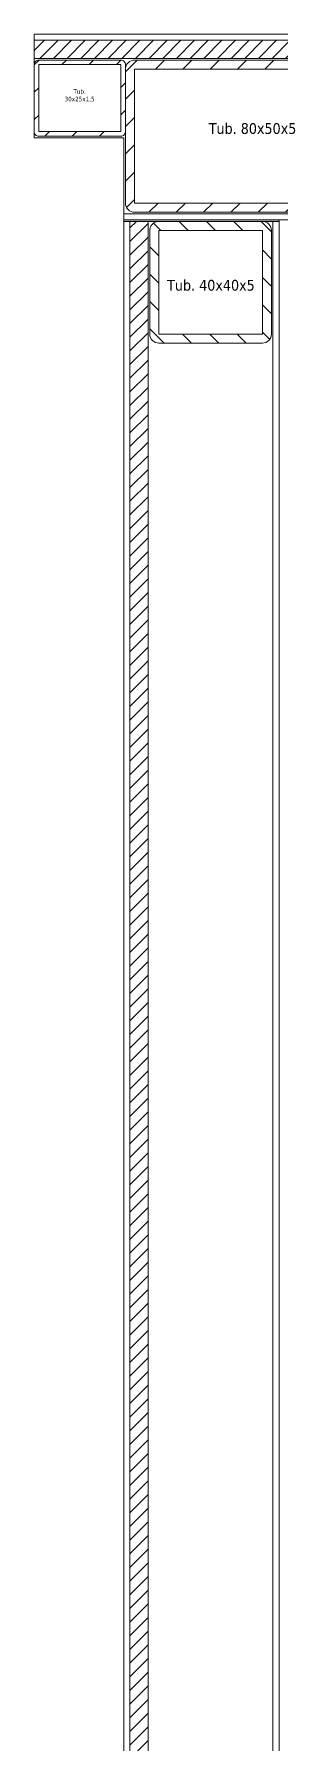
# Model space of a CAD drawing. Header units: millimetres. Extents: x -853320 to 19484, y -510814 to 9708.
# Drawn here: x 3211 to 3292, y 7384 to 7945 of the extents above; entities that cross this region are included whole.
import ezdxf

# ---------------------------------------------------------------- set-up
doc = ezdxf.new("R2010")
doc.units = ezdxf.units.MM
doc.layers.add('F_MULTI laminato OPACO', color=1, linetype='Continuous', lineweight=5)
doc.layers.add('F_RIV.to PARETI e SOFFITTO_slider', color=7, linetype='Continuous', lineweight=5)
doc.layers.add('F_PARETI_slider', color=1, linetype='Continuous', lineweight=5, true_color=0xff0000)
doc.styles.add('Tahoma', font='tahoma.ttf')

# ---------------------------------------------------------------- blocks, each defined once
blk = doc.blocks.new('RIV.to_pareti e soffitto_slider_bagno_camera doppia_rev.01_pianta')
at = {"layer": 'F_MULTI laminato OPACO', "color": 3}
blk.add_lwpolyline([(20001.13, 21800.66), (17187.13, 21800.66), (17187.13, 22976.66), (20001.13, 22976.66)], close=True, dxfattribs=at)
blk = doc.blocks.new('SLIDER piccola_lato cucina_pianta_rev.01')
at = {"linetype": 'Continuous', "lineweight": 9}
h = blk.add_hatch(dxfattribs=at)
h.set_pattern_fill('ANSI31', color=34, style=0)
h.paths.add_polyline_path([(277096.48, -71539.85), (278831.48, -71539.85), (278831.48, -71545.85), (277096.48, -71545.85)])
at = {"lineweight": 9}
h = blk.add_hatch(dxfattribs=at)
h.set_pattern_fill('ANSI31', color=1, scale=2)
h.set_pattern_definition([(45, (-185010.078, -34977.199), (-4.49012806, 4.49012806), [])])
edge = h.paths.add_edge_path()
edge.add_line((277096.48, -71547.85), (277096.48, -71569.85))
edge.add_arc((277097.98, -71569.85), 1.5, 180, 270)
edge.add_line((277097.98, -71571.35), (277124.98, -71571.35))
edge.add_arc((277124.98, -71569.85), 1.5, 270, 360)
edge.add_line((277126.48, -71569.85), (277126.48, -71547.85))
edge.add_arc((277124.98, -71547.85), 1.5, 0, 90)
edge.add_line((277124.98, -71546.35), (277097.98, -71546.35))
edge.add_arc((277097.98, -71547.85), 1.5, 90, 180)
h.paths.add_polyline_path([(277097.98, -71547.85), (277097.98, -71569.85), (277124.98, -71569.85), (277124.98, -71547.85)], flags=16)
h = blk.add_hatch(dxfattribs=at)
h.set_pattern_fill('ANSI31', color=1, scale=2)
h.set_pattern_definition([(45, (-185010.078, -35691.959), (-4.49012806, 4.49012806), [])])
edge = h.paths.add_edge_path()
edge.add_line((277126.48, -71549.35), (277126.48, -71593.35))
edge.add_arc((277129.48, -71593.35), 3, 180, 270)
edge.add_line((277129.48, -71596.35), (277203.48, -71596.35))
edge.add_arc((277203.48, -71593.35), 3, 270, 360)
edge.add_line((277206.48, -71593.35), (277206.48, -71549.35))
edge.add_arc((277203.48, -71549.35), 3, 0, 90)
edge.add_line((277203.48, -71546.35), (277129.48, -71546.35))
edge.add_arc((277129.48, -71549.35), 3, 90, 180)
h.paths.add_polyline_path([(277129.48, -71549.35), (277129.48, -71593.35), (277203.48, -71593.35), (277203.48, -71549.35)], flags=16)
at = {"linetype": 'ByBlock', "lineweight": 9}
h = blk.add_hatch(dxfattribs=at)
h.set_pattern_fill('DOTS', color=256, scale=0.3, angle=-135)
h.set_pattern_definition([(225, (14789.70373, -225481.84703), (0.1683798023, -0.5051394068), [0, -0.47625])])
h.paths.add_polyline_path([(277125.98, -71599.35), (277176.98, -71599.35), (277176.98, -71598.85), (277125.98, -71598.85)])
at = {"linetype": 'Continuous', "lineweight": 9}
h = blk.add_hatch(dxfattribs=at)
h.set_pattern_fill('ANSI31', color=34, style=0)
h.paths.add_polyline_path([(277127.98, -72237.85), (277133.98, -72237.85), (277133.98, -71599.35), (277127.98, -71599.35)])
h.paths.add_polyline_path([(277133.98, -72667.85), (277127.98, -72667.85), (277127.98, -72769.35), (277133.98, -72769.35)])
at = {"lineweight": 9}
h = blk.add_hatch(dxfattribs=at)
h.set_pattern_fill('ANSI31', color=1, scale=2, angle=-90)
h.set_pattern_definition([(315, (145856.3074, 210765.439), (4.49012806, 4.49012806), [])])
h.paths.add_polyline_path([(277137.48, -71636.35), (277171.48, -71636.35), (277171.48, -71602.35), (277137.48, -71602.35)], flags=16)
edge = h.paths.add_edge_path()
edge.add_arc((277137.48, -71636.35), 3, 180, 270)
edge.add_line((277137.48, -71639.35), (277171.48, -71639.35))
edge.add_arc((277171.48, -71636.35), 3, 270, 360)
edge.add_line((277174.48, -71636.35), (277174.48, -71602.35))
edge.add_arc((277171.48, -71602.35), 3, 0, 90)
edge.add_line((277171.48, -71599.35), (277137.48, -71599.35))
edge.add_arc((277137.48, -71602.35), 3, 90, 180)
edge.add_line((277134.48, -71602.35), (277134.48, -71636.35))
for p, q in [((277096.48, -71571.85), (277096.48, -71537.85)), ((277125.98, -71571.85), (277096.48, -71571.85)), ((277125.98, -71598.85), (277125.98, -71571.85)), ((278874.48, -71596.85), (277125.98, -71596.85))]:
    blk.add_line(p, q, dxfattribs=at)
for points in [[(277096.48, -71537.85), (278831.48, -71537.85), (278831.48, -71539.85), (277096.48, -71539.85)], [(277125.98, -71598.85), (277125.98, -72769.85), (277176.98, -72769.85), (277176.98, -71598.85)], [(277125.98, -71599.35), (277176.98, -71599.35), (277176.98, -71598.85), (277125.98, -71598.85)], [(277127.98, -71599.35), (277127.98, -72769.35), (277174.98, -72769.35), (277174.98, -71599.35)], [(277176.98, -71598.85), (279990.98, -71598.85), (279990.98, -72793.85), (277176.98, -72793.85)]]:
    blk.add_lwpolyline(points, close=True, dxfattribs=at)
at = {"color": 32, "linetype": 'ByBlock', "lineweight": 9}
for points in [[(277096.48, -71539.85), (278831.48, -71539.85), (278831.48, -71545.85), (277096.48, -71545.85)], [(277127.98, -72237.85), (277133.98, -72237.85), (277133.98, -71599.35), (277127.98, -71599.35)]]:
    blk.add_lwpolyline(points, close=True, dxfattribs=at)
at = {"color": 1, "lineweight": 9}
for points in [[(277096.48, -71547.85), (277096.48, -71569.85, 0.414214), (277097.98, -71571.35), (277124.98, -71571.35, 0.414214), (277126.48, -71569.85), (277126.48, -71547.85, 0.414214), (277124.98, -71546.35), (277097.98, -71546.35, 0.414214)], [(277126.48, -71549.35), (277126.48, -71593.35, 0.414214), (277129.48, -71596.35), (277203.48, -71596.35, 0.414214), (277206.48, -71593.35), (277206.48, -71549.35, 0.414214), (277203.48, -71546.35), (277129.48, -71546.35, 0.414214)], [(277134.48, -71636.35, 0.414214), (277137.48, -71639.35), (277171.48, -71639.35, 0.414214), (277174.48, -71636.35), (277174.48, -71602.35, 0.414214), (277171.48, -71599.35), (277137.48, -71599.35, 0.414214), (277134.48, -71602.35)]]:
    blk.add_lwpolyline(points, format="xyb", close=True, dxfattribs=at)
for points in [[(277097.98, -71547.85), (277097.98, -71569.85), (277124.98, -71569.85), (277124.98, -71547.85)], [(277129.48, -71549.35), (277129.48, -71593.35), (277203.48, -71593.35), (277203.48, -71549.35)], [(277137.48, -71636.35), (277171.48, -71636.35), (277171.48, -71602.35), (277137.48, -71602.35)]]:
    blk.add_lwpolyline(points, close=True, dxfattribs=at)
at = {"color": 32, "linetype": 'ByBlock', "lineweight": 9}
blk.add_lwpolyline([(277127.98, -72200.85), (277127.98, -71599.35), (277133.98, -71599.35), (277133.98, -72769.35), (277127.98, -72769.35)], dxfattribs=at)
at = {"color": 30, "lineweight": 9, "attachment_point": 5, "style": 'Tahoma', "bg_fill": 3, "box_fill_scale": 1.1, "bg_fill_color": 256, "bg_fill_true_color": 13158600, "bg_fill_transparency": 0}
for s, insert, char_height, width in [('Tub. \\P{\\C6;30}x25x1,5', (277111.42, -71558.03), 1.5, 10.3624), ('Tub. 80x50x5', (277168.25, -71568.87), 3.549, 31.8549), ('Tub. 40x40x5', (277154.58, -71620.36), 3.549, 31.8549)]:
    blk.add_mtext(s, dxfattribs=dict(at, insert=insert, char_height=char_height, width=width))

msp = doc.modelspace()

# ---------------------------------------------------------------- block references
at = {"layer": 'F_RIV.to PARETI e SOFFITTO_slider'}
msp.add_blockref('RIV.to_pareti e soffitto_slider_bagno_camera doppia_rev.01_pianta', (-13895.268, -15092.845), dxfattribs=at)

# ---------------------------------------------------------------- next in the draw order: block references
at = {"layer": 'F_PARETI_slider', "linetype": 'ByBlock', "lineweight": 13}
msp.add_blockref('SLIDER piccola_lato cucina_pianta_rev.01', (-273885.118, 79482.668), dxfattribs=at)

doc.saveas('drawing.dxf')
